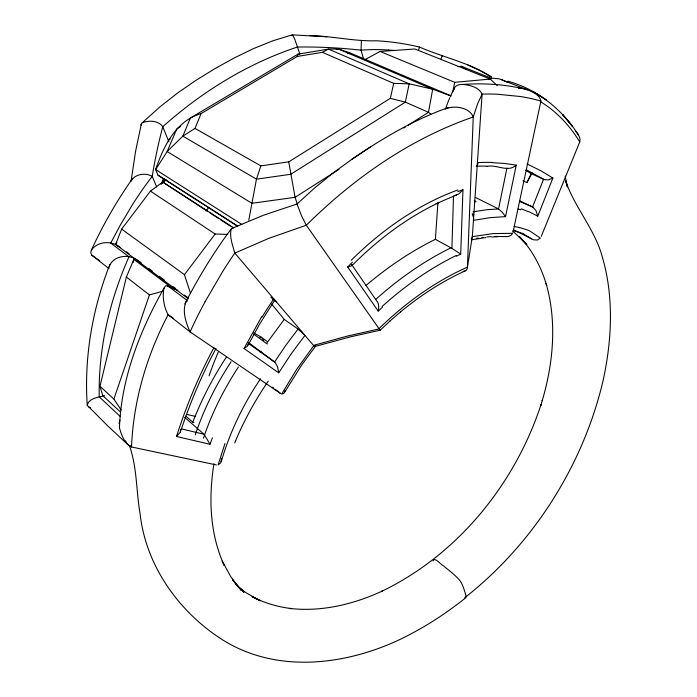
<?xml version="1.0" encoding="UTF-8"?>
<svg xmlns="http://www.w3.org/2000/svg" width="697" height="697" viewBox="0 0 697 697"><rect width="100%" height="100%" fill="white"/><g stroke="black" fill="none" stroke-linecap="round" stroke-linejoin="round"><path stroke-width="1.05" d="M473.481 219.599L473.446 220.374L490.008 217.664L505.543 216.628L516.25 165.111L504.279 163.446L492.413 162.671M453.512 195.927L451.9 248.367L460.708 254.109L456.256 256.261M460.708 254.109L462.956 189.75L457.798 191.623M437.925 202.513L435.39 239.315C410.289 251.652 387.062 267.587 365.768 285.665M109.229 267.064C112.426 255.189 130.173 253.238 138.581 261.183M216.375 464.934L131.541 446.986C124.406 443.553 121.444 434.989 119.457 427.827C121.2 378.532 139.783 330.822 163.952 288.244L165.424 286.031L166.496 285.683L177.84 290.396M291.956 35.817L292.452 34.85L294.509 38.466L299.841 54.035M213.927 463.801C208.499 497.78 209.71 533.946 224.329 565.607L222.151 560.998L230.803 576.724L241.293 590.35L232.598 579.895L235.83 583.807M119.056 423.419L119.936 420.108M477.314 163.403L478.29 162.854M285.178 390.468L283.871 393.457L281.658 394.058L296.669 369.366L313.728 345.703M187.188 301.217L186.151 301.601C181.891 311.045 185.96 322.885 190.098 331.894L280.795 393.648L275.184 389.318M248.777 220.243L256.461 179.155L260.852 165.895L288.741 161.861L390.346 98.338L393.7 83.379L409.156 83.814L432.698 89.207L450.567 95.829M452.823 91.743L454.688 82.316L490.261 79.092L497.275 85.626M506.937 168.073L498.555 208.969L502.241 212.219L505.543 216.628M370.273 147.067L351.663 159.439L333.149 172.952L314.878 187.754L297.018 203.994L263.414 215.268L231.299 228.625C229.182 236.684 232.659 245.292 234.819 253.098L313.467 345.39L347.446 336.067L379.194 328.914L306.314 225.244L301.609 216.009L296.974 203.916L297.244 204.639M513.018 232.136L540.916 101.091C539.731 94.783 532.708 91.987 527.402 89.808L499.157 78.848L492.343 78.169L488.893 79.223M541.273 236.353L579.747 141.953C580.976 138.076 578.292 134.364 575.888 131.567M326.806 36.784L292.209 34.859L272.902 40.783L253.656 48.529L234.523 57.79L215.556 68.28L196.702 79.85L178.049 92.657L159.848 106.902L141.465 123.491L135.523 151.484L131.106 181.159C134.573 173.962 145.786 172.386 152.216 176.411L156.712 186.988M418.688 49.905L419.428 47.021C443.24 57.502 469.36 62.503 491.411 76.923M133.127 262.542L133.85 259.371L136.046 259.676L137.265 261.384M120.564 412.101L102.781 395.6L99.967 386.269L126.366 277.058L133.85 259.371L172.751 288.523L174.999 288.802M163.952 288.244C162.235 297.088 163.847 306.819 168.116 314.739L190.098 331.894M352.447 262.168L347.69 266.995L378.21 311.097C379.133 307.577 378.941 302.472 376.302 300.363L351.637 264.485M224.983 443.51L218.091 464.934L220.792 462.791L221.585 458.277M441.044 58.818L442.081 56.004L442.429 56.692M454.087 89.199C454.671 85.139 459.489 84.293 462.886 84.442C484.467 82.96 506.431 84.311 527.402 89.808M221.245 461.675L221.271 461.606C229.792 432.149 243.323 404.234 260.486 378.854M212.402 437.821L210.024 444.268L176.498 436.47C186.387 405.802 198.654 375.849 214.023 347.507M237.747 226.359L158.036 175.261L155.631 169.563C163.499 146.483 175.67 120.947 201.084 113.576L297.192 56.466L297.976 54.139L328.47 49.095L338.28 48.956L349.511 52.693L451.107 95.925M121.139 409.906L113.89 399.085L149.411 294.909L162.61 291.302M176.498 436.47L180.366 432.088C189.933 403.275 201.625 375.169 216.035 348.43M109.847 264.442C92.379 309.076 83.989 357.387 87.238 405.297L107.957 426.128L128.675 445.383M180.384 432.027L180.514 429.692M193.862 422.312L192.799 422.234C201.564 399.416 212.916 377.626 226.307 357.186M488.841 79.441L489.573 77.567L461.283 66.293L458.042 66.642M233.713 227.849L162.784 182.091L150.447 191.109L121.661 229.104L115.606 244.403L188.356 298.804M521.19 208.847L530.068 212.263L537.753 216.192L552.887 178.049L541.194 170.948L527.106 163.961M241.842 224.451L155.631 169.563L167.141 151.545L182.841 136.133L195.021 128.414L201.084 113.576M162.723 182.309L164.361 178.406M132.386 178.763C116.608 201.224 102.877 225.096 91.42 250.031L90.723 252.584L91.699 255.111L109.089 268.685M161.085 184.086L163.464 178.423M248.533 342.549L274.601 362.004L285.744 345.416L298.055 329.08L304.938 335.388L291.093 354.006L278.713 372.825L244.055 348.535L247.304 346.322L248.202 343.961M284.637 392.298L301.383 365.428L315.575 346.139M522.994 180.819L526.854 182.614L531.201 173.623L525.625 170.26M244.055 348.535L261.619 316.778M248.019 345.276L259.798 323.791L274.775 300.076M184.81 303.962C198.175 277.946 213.352 252.845 230.873 229.418M205.118 301.67L222.282 272.187A313.493 210.851 -55.9 0 1 234.811 253.089L269.181 238.2L306.314 225.244C353.588 178.423 409.984 138.729 473.246 116.991L477.628 103.748L482.106 94.13C478.839 87.125 469.935 85.112 462.886 84.442M526.854 182.614L532.203 172.926M272.719 299.492L273.729 298.717M253.699 334.116L266.472 343.499L284.245 319.409L271.621 304.014M462.956 189.75L458.87 193.958L454.766 195.43M91.42 250.031C97.972 240.97 111.895 240.352 120.259 247.496M190.63 293.69L184.444 274.688L215.129 234.009L227.771 234.384M206.077 210.903L208.673 207.453M116.913 242.669L115.606 244.403L117.732 245.989M161.477 183.825L162.784 182.091L207.584 211.374M260.216 352.429L261.105 351.279M456.561 195.16L456.483 195.186C416.762 210.198 381.756 235.691 351.915 265.601L352.011 264.581M259.598 338.272L260.765 336.851L253.795 332.948M351.872 265.653L347.768 266.995M160.92 183.729L164.727 179.687L165.703 180.183M390.128 320.899L380.222 330.195L350.974 336.712L315.392 346.357M378.21 311.097L382.426 307.229M516.25 165.111C508.113 172.891 496.752 164.178 487.09 166.4M168.901 141.77L162.758 126.706C201.877 91.821 247.662 63.383 297.602 46.987M162.314 183.119L165.886 180.035L166.539 180.436L158.036 175.261M389.85 321.143L400.731 311.733M400.4 312.021C420.213 295.676 441.872 281.457 465.291 270.837M445.244 109.133C453.895 104.977 469.525 107.242 473.246 116.991L467.417 267.456L472.366 236.152L482.106 94.13A314.103 211.714 -55.7 0 1 497.649 94.252L519.962 96.474A318.677 213.935 -55.6 0 1 540.916 101.074M552.887 178.049L548.339 179.904L544.139 179.556M351.663 159.439C381.817 138.747 413.574 119.814 448.206 107.617M338.925 169.38L295.075 197.338L251.905 203.271L167.141 151.545L176.864 128.727L180.584 126.523M403.79 128.021L405.619 126.863M407.449 125.695L428.463 112.295L432.698 89.207L338.28 48.956L336.189 49.304M168.256 140.193L170.12 139.078M364.775 59.75L380.031 51.456L414.872 48.99L490.261 79.092M297.192 56.466L322.371 52.319L328.47 49.095L409.156 83.814L405.34 102.128L290.719 174.294L256.461 179.155L182.841 136.133L190.412 117.985L297.976 54.139L299.309 54.662M142.354 122.75C148.827 120.154 158.515 120.468 162.758 126.706M472.331 236.64L493.075 233.582L512.67 233.321L510.927 235.455L507.939 236.623L494.844 236.44M471.73 239.777L485.835 237.564M104.019 395.913C98.199 397.133 88.711 398.327 87.238 405.297M473.063 211.818L487.186 209.675L498.538 208.961M347.394 53.042L349.511 52.693L349.824 53.774M476.879 238.208L478.151 238.008M481.932 237.494L483.187 237.337M474.727 201.747L476.042 201.625L474.23 200.727M486.924 236.954L491.045 236.632M491.768 237.024L497.606 236.736M518.481 88.249L522.236 88.467L519.796 88.188M102.781 395.6L104.245 395.687M309.921 35.591C332.242 36.044 354.181 41.463 376.511 40.792C390.956 41.576 405.297 43.684 419.367 47.013L419.524 47.614M388.421 50.001L393.727 50.411M435.973 203.489L438.213 203.655M231.918 228.276L232.754 228.433M186.63 414.375L195.63 416.431M181.22 428.838L203.994 434.231L184.696 417.398M390.346 98.338L405.34 102.128L428.463 112.295L430.946 114.081M464.751 597.73C533.214 544.078 583.616 464.864 603.297 379.638C611.975 339.422 613.987 296.748 602.304 256.914C594.916 229.226 574.581 207.567 565.589 180.68M507.93 81.218C537.326 89.286 562.409 109.516 578.545 135.14M519.378 201.45L532.83 207.087M90.41 407.701L88.171 406.656M501.596 79.58L507.73 82.446M380.031 51.456L454.688 82.316M322.371 52.319L393.7 83.379M467.757 64.934L479.902 70.475L491.298 77.088M531.201 173.623L543.547 179.286L532.586 206.965L520.023 200.893M526.331 169.763L544.069 179.521M532.839 207.087L535.984 210.59L537.753 216.192M475.389 197.425L498.285 208.821M513.985 230.01L533.545 239.82L537.5 240.012L540.349 238.104L529.432 230.742A240.387 133.702 -55.2 0 0 514.203 226.49M472.2 213.744L473.838 214.589M461.283 66.293L465.997 68.872M522.872 233.434L531.506 238.914M435.39 239.315L451.691 248.254M266.472 343.499L267.343 343.978M195.021 128.414L260.852 165.895M489.573 77.567L491.437 78.63M540.332 101.631C556.676 111.389 569.902 125.765 579.747 141.953M533.127 91.542L546.518 100.124L537.413 94.112M165.886 180.035L184.147 191.736M185.036 192.302L189.488 195.16M190.394 195.735L205.885 205.667M206.582 206.112L213.587 210.607M214.293 211.052L228.625 220.243M229.357 220.705L230.812 221.637M231.543 222.108L237.424 225.88M209.405 212.55L218.501 218.422M220.322 219.599L230.332 226.055M150.447 191.109L215.129 234.009M173.475 318.398L168.116 314.739C146.719 355.54 133.354 400.836 131.541 446.986L130.2 445.705M273.965 300.25L276.482 301.984M91.699 255.111L99.697 260.678M284.245 319.409L301.801 331.702M249.108 343.961L275.184 362.492L277.572 366.753L278.704 372.747M121.661 229.104L184.444 274.688M267.204 341.504L261.192 337.095L263.719 340.476M126.427 251.765L129.023 253.699M137.666 260.164L141.125 262.743M148.905 268.554L152.364 271.142M159.282 276.308L164.466 280.177M173.117 286.641L175.705 288.575M184.356 295.031L187.807 297.619M167.811 285.936L187.179 300.468M272.405 387.175L273.79 388.246M126.366 277.058L149.411 294.909M513.027 231.23L526.801 244.656L519.526 236.701C532.586 250.275 541.316 267.526 546.666 285.465L546.099 283.487C557.086 321.796 553.366 362.954 542.196 400.775L542.501 399.79L540.698 405.671L540.985 404.722C514.865 484.328 457.432 555.004 381.381 591.492L382.496 590.969C353.623 604.36 321.326 612.149 289.421 608.385L291.607 608.62C277.868 606.956 264.372 603.018 252.07 596.632L260.007 600.718L245.823 592.598L239.21 587.693L243.07 590.864L236.832 585.419L243.906 592.424L235.29 583.624L238.052 586.43M185.872 416.205L192.799 422.234M99.967 386.269L113.89 399.085M120.041 416.275L99.227 396.846C98.225 348.648 109.542 300.738 128.971 256.792L110.71 243.087L119.928 225.811L131.184 206.765A266.925 197.852 -56.1 0 1 152.181 176.385M124.859 440.609L126.183 441.872M204.186 434.414L210.024 444.268M361.386 41.053L361.072 50.219L363.712 59.515M129.572 446.01C137.17 467.783 136.159 491.263 140.097 513.776C145.734 564.535 177.169 609.526 219.085 637.572C278.417 677.414 357.474 664.311 416.492 630.881C433.891 621.332 450.306 610.075 465.805 597.704C466.415 596.188 465.483 594.515 465.204 592.999C463.88 588.817 462.651 584.487 460.081 580.88C455.394 574.99 449.156 570.625 443.423 565.825C440.922 564.762 434.048 556.206 433.09 560.954M297 203.141L295.075 197.338L288.741 161.861M565.615 180.854L567.384 186.97L565.197 176.132M141.029 124.38L141.116 125.39M203.454 438.195A256.2 174.259 -43.8 0 1 238.409 367.005M270.872 297.157A6.77 0.444 41.5 0 1 272.919 299.1M477.828 163.83A6.369 4.051 77.3 0 1 476.278 166.322M472.348 214.606A6.177 4.173 77.2 0 1 473.611 219.642M388.412 50.045A265.914 196.232 -56.8 0 0 361.072 50.175A383.437 280.325 11.9 0 0 297.61 47.03M445.758 108.34A463.47 76.295 85.4 0 1 449.826 97.65M450.428 96.308A463.47 76.295 85.4 0 1 454.078 89.146M190.081 331.885A318.381 213.526 -55.7 0 1 205.127 301.679M152.199 176.376A395.513 126.871 84.6 0 1 162.776 126.749M375.7 299.449A269.53 169.92 -54.5 0 1 451.682 247.461M467.565 267.509A6.63 5.079 45.3 0 1 463.156 271.272M380.065 330.09A6.822 0.523 61.9 0 1 379.238 328.993M380.083 329.341A6.822 0.523 61.9 0 1 380.274 329.986M209.039 375.866A231.874 163.873 -63.8 0 1 218.248 352.22M472.453 236.71A6.343 5.384 58.8 0 1 471.189 239.036M513.009 230.629A234.34 130.287 -55.2 0 1 522.785 233.565M379.011 328.601A246.372 154.15 -54.4 0 1 467.426 267.125M315.619 345.782A6.665 1.603 54.4 0 1 313.816 345.817M234.75 442.865A239.907 144.27 -46.5 0 1 268.206 381.154M382.078 306.488A264.111 165.816 -54.5 0 1 456.247 255.477M351.262 260.26A255.694 166.243 -55.4 0 1 457.903 189.967M476.46 166.208A270.889 179.965 -54.9 0 1 487.168 166.182M478.369 162.584A277.197 183.607 -54.9 0 1 492.491 162.453M518.08 209.091A257.698 146.466 -57.8 0 1 520.781 209.684M195.299 434.754A261.105 178.223 -44 0 1 231.09 361.752M262.107 317.022A275.603 180.802 -55.4 0 1 273.163 299.797M569.588 122.785L562.61 114.552L572.403 126.288L569.588 122.785"/></g></svg>
